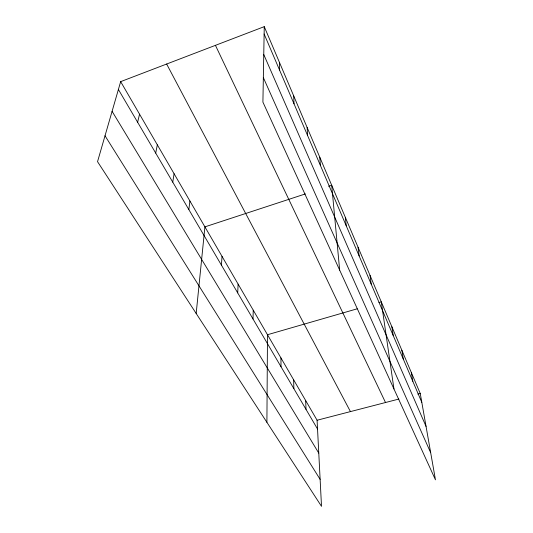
<?xml version="1.0" encoding="UTF-8"?>
<svg xmlns="http://www.w3.org/2000/svg" width="533" height="533" viewBox="0 0 533 533"><rect width="100%" height="100%" fill="white"/><g stroke="black" fill="none" stroke-linecap="round" stroke-linejoin="round"><path stroke-width="0.8" d="M266.906 422.309L267.486 334.731L357.19 308.814M264.255 26.65L262.909 102.116L435.461 479.82L420.257 393.521L264.255 26.65L120.665 81.636L97.539 161.672L321.512 506.35L317.088 420.237L120.665 81.636M253.008 319L253.242 310.173M237.705 292.897L238.118 284.109M221.408 265.121L222.041 256.393M196.177 313.457L204.912 226.865L305.362 193.925M188.835 209.576L189.928 201.034M172.752 182.146L174.091 173.738M155.709 153.091L157.328 144.836M137.627 122.257L139.546 114.189M328.621 186.297L331.706 185.284L339.668 270.138M378.963 302.524L381.282 301.858L393.96 388.983M317.088 420.237L398.871 399.057M417.872 394.134L420.257 393.521M105.021 135.782L320.126 479.367M112.09 111.317L318.781 453.117M118.399 89.471L317.541 429.032M166.642 64.027L350.441 411.596M215.439 45.345L385.512 402.515M263.342 77.591L430.684 452.717M263.755 54.519L426.047 426.407M264.121 33.992L421.803 402.308M411.316 372.487L412.809 381.295M401.869 350.274L403.301 359.089M391.875 326.769L393.234 335.57M370.035 275.408L371.215 284.136M358.069 247.279L359.142 255.94M345.324 217.297L346.263 225.859M319.773 157.215L320.42 165.496M307.128 127.48L307.614 135.589M293.71 95.92L294.016 103.822M305.675 400.563L306.022 409.391M293.643 379.816L293.87 388.664M279.445 62.381L279.545 70.03M280.931 357.91L281.024 366.764"/></g></svg>
